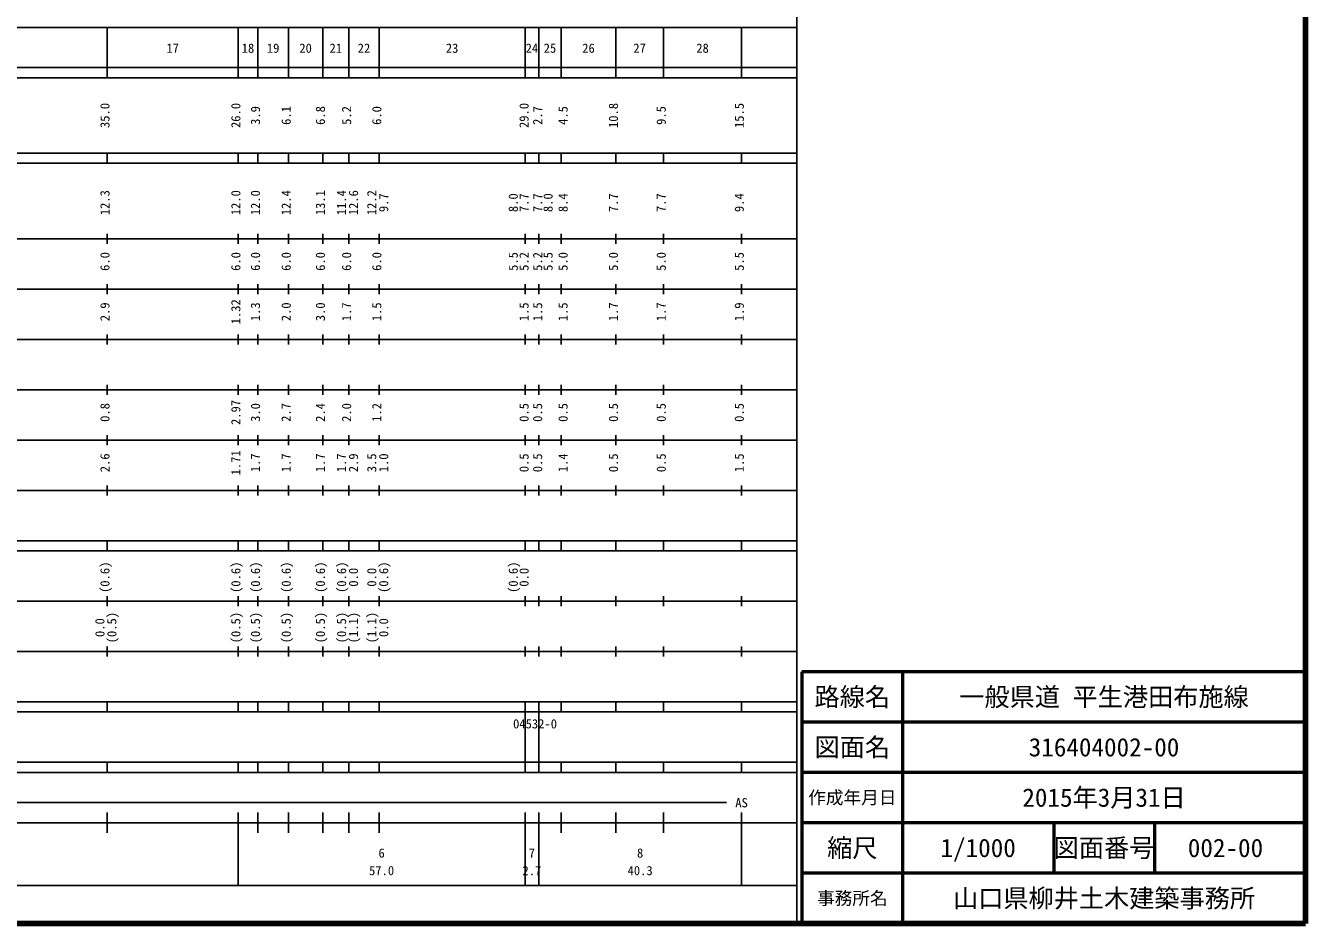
# Model space of a CAD drawing. Units: millimetres on the paper, enlarged 1000 times. Extents: x 40000 to 680000, y 20000 to 380000.
# Drawn here: x 425783 to 680000, y 20000 to 198357 of the extents above; entities that cross this region are included whole.
import ezdxf
from ezdxf.enums import TextEntityAlignment as Align

# ---------------------------------------------------------------- set-up
doc = ezdxf.new("R2010")
doc.units = ezdxf.units.MM
doc.header["$LTSCALE"] = 1000
for name, color, linetype, lineweight in [('M-TTL', 2, 'Continuous', 140), ('M-TTL-BAND', 7, 'Continuous', 25), ('M-TTL-FRAM', 2, 'Continuous', 50), ('M-TTL-LINE', 7, 'Continuous', 50)]:
    doc.layers.add(name, color=color, linetype=linetype, lineweight=lineweight)
doc.layers.add('M-TTL-TXT', color=7, linetype='Continuous')
doc.styles.add('ＭＳ ゴシック', font='')
doc.styles.get('ＭＳ ゴシック').set_extended_font_data('MS Gothic')

msp = doc.modelspace()

# ---------------------------------------------------------------- linework, layer by layer
at = {"layer": 'M-TTL'}
for p, q in [((680000, 20000), (680000, 380000)), ((40000, 20000), (680000, 20000))]:
    msp.add_line(p, q, dxfattribs=at)
at = {"layer": 'M-TTL-BAND'}
for p, q in [((579000, 20000), (579000, 370000)), ((68000, 198000), (579000, 198000)), ((442000, 188000), (442000, 198000)), ((468000, 188000), (468000, 198000)), ((471900, 188000), (471900, 198000)), ((478000, 188000), (478000, 198000)), ((484800, 188000), (484800, 198000)), ((490000, 188000), (490000, 198000)), ((496000, 188000), (496000, 198000)), ((525000, 188000), (525000, 198000)), ((527700, 188000), (527700, 198000)), ((532200, 188000), (532200, 198000)), ((543000, 188000), (543000, 198000)), ((552500, 188000), (552500, 198000)), ((568000, 188000), (568000, 198000)), ((40000, 190000), (579000, 190000)), ((40000, 188000), (579000, 188000)), ((40000, 173000), (579000, 173000)), ((442000, 171000), (442000, 173000)), ((468000, 171000), (468000, 173000)), ((471900, 171000), (471900, 173000)), ((478000, 171000), (478000, 173000)), ((484800, 171000), (484800, 173000)), ((490000, 171000), (490000, 173000)), ((496000, 171000), (496000, 173000)), ((525000, 171000), (525000, 173000)), ((527700, 171000), (527700, 173000)), ((532200, 171000), (532200, 173000)), ((543000, 171000), (543000, 173000)), ((552500, 171000), (552500, 173000)), ((568000, 171000), (568000, 173000)), ((40000, 171000), (579000, 171000)), ((40000, 156000), (579000, 156000)), ((442000, 155000), (442000, 157000)), ((468000, 155000), (468000, 157000)), ((471900, 155000), (471900, 157000)), ((478000, 155000), (478000, 157000)), ((484800, 155000), (484800, 157000)), ((490000, 155000), (490000, 157000)), ((496000, 155000), (496000, 157000)), ((525000, 155000), (525000, 157000)), ((527700, 155000), (527700, 157000)), ((532200, 155000), (532200, 157000)), ((543000, 155000), (543000, 157000)), ((552500, 155000), (552500, 157000)), ((568000, 155000), (568000, 157000)), ((46000, 146000), (579000, 146000)), ((442000, 145000), (442000, 147000)), ((468000, 145000), (468000, 147000)), ((471900, 145000), (471900, 147000)), ((478000, 145000), (478000, 147000)), ((484800, 145000), (484800, 147000)), ((490000, 145000), (490000, 147000)), ((496000, 145000), (496000, 147000)), ((525000, 145000), (525000, 147000)), ((527700, 145000), (527700, 147000)), ((532200, 145000), (532200, 147000)), ((543000, 145000), (543000, 147000)), ((552500, 145000), (552500, 147000)), ((568000, 145000), (568000, 147000)), ((52000, 136000), (579000, 136000)), ((442000, 135000), (442000, 137000)), ((468000, 135000), (468000, 137000)), ((471900, 135000), (471900, 137000)), ((478000, 135000), (478000, 137000)), ((484800, 135000), (484800, 137000)), ((490000, 135000), (490000, 137000)), ((496000, 135000), (496000, 137000)), ((525000, 135000), (525000, 137000)), ((527700, 135000), (527700, 137000)), ((532200, 135000), (532200, 137000)), ((543000, 135000), (543000, 137000)), ((552500, 135000), (552500, 137000)), ((568000, 135000), (568000, 137000)), ((46000, 126000), (579000, 126000)), ((442000, 125000), (442000, 127000)), ((468000, 125000), (468000, 127000)), ((471900, 125000), (471900, 127000)), ((478000, 125000), (478000, 127000)), ((484800, 125000), (484800, 127000)), ((490000, 125000), (490000, 127000)), ((496000, 125000), (496000, 127000)), ((525000, 125000), (525000, 127000)), ((527700, 125000), (527700, 127000)), ((532200, 125000), (532200, 127000)), ((543000, 125000), (543000, 127000)), ((552500, 125000), (552500, 127000)), ((568000, 125000), (568000, 127000)), ((442000, 115000), (442000, 117000)), ((468000, 115000), (468000, 117000)), ((471900, 115000), (471900, 117000)), ((478000, 115000), (478000, 117000)), ((484800, 115000), (484800, 117000)), ((490000, 115000), (490000, 117000)), ((496000, 115000), (496000, 117000)), ((525000, 115000), (525000, 117000)), ((527700, 115000), (527700, 117000)), ((532200, 115000), (532200, 117000)), ((543000, 115000), (543000, 117000)), ((552500, 115000), (552500, 117000)), ((568000, 115000), (568000, 117000)), ((52000, 116000), (579000, 116000)), ((442000, 105000), (442000, 107000)), ((468000, 105000), (468000, 107000)), ((471900, 105000), (471900, 107000)), ((478000, 105000), (478000, 107000)), ((484800, 105000), (484800, 107000)), ((490000, 105000), (490000, 107000)), ((496000, 105000), (496000, 107000)), ((525000, 105000), (525000, 107000)), ((527700, 105000), (527700, 107000)), ((532200, 105000), (532200, 107000)), ((543000, 105000), (543000, 107000)), ((552500, 105000), (552500, 107000)), ((568000, 105000), (568000, 107000)), ((46000, 106000), (579000, 106000)), ((40000, 96000), (579000, 96000)), ((442000, 94000), (442000, 96000)), ((468000, 94000), (468000, 96000)), ((471900, 94000), (471900, 96000)), ((478000, 94000), (478000, 96000)), ((484800, 94000), (484800, 96000)), ((490000, 94000), (490000, 96000)), ((496000, 94000), (496000, 96000)), ((525000, 94000), (525000, 96000)), ((527700, 94000), (527700, 96000)), ((532200, 94000), (532200, 96000)), ((543000, 94000), (543000, 96000)), ((552500, 94000), (552500, 96000)), ((568000, 94000), (568000, 96000)), ((40000, 94000), (579000, 94000)), ((49000, 84000), (579000, 84000)), ((442000, 83000), (442000, 85000)), ((468000, 83000), (468000, 85000)), ((471900, 83000), (471900, 85000)), ((478000, 83000), (478000, 85000)), ((484800, 83000), (484800, 85000)), ((490000, 83000), (490000, 85000)), ((496000, 83000), (496000, 85000)), ((525000, 83000), (525000, 85000)), ((527700, 83000), (527700, 85000)), ((532200, 83000), (532200, 85000)), ((543000, 83000), (543000, 85000)), ((552500, 83000), (552500, 85000)), ((568000, 83000), (568000, 85000)), ((40000, 74000), (579000, 74000)), ((442000, 73000), (442000, 75000)), ((468000, 73000), (468000, 75000)), ((471900, 73000), (471900, 75000)), ((478000, 73000), (478000, 75000)), ((484800, 73000), (484800, 75000)), ((490000, 73000), (490000, 75000)), ((496000, 73000), (496000, 75000)), ((525000, 73000), (525000, 75000)), ((527700, 73000), (527700, 75000)), ((532200, 73000), (532200, 75000)), ((543000, 73000), (543000, 75000)), ((552500, 73000), (552500, 75000)), ((568000, 73000), (568000, 75000)), ((40000, 64000), (579000, 64000)), ((442000, 62000), (442000, 64000)), ((468000, 62000), (468000, 64000)), ((471900, 62000), (471900, 64000)), ((478000, 62000), (478000, 64000)), ((484800, 62000), (484800, 64000)), ((490000, 62000), (490000, 64000)), ((496000, 62000), (496000, 64000)), ((525000, 62000), (525000, 64000)), ((527700, 62000), (527700, 64000)), ((532200, 62000), (532200, 64000)), ((543000, 62000), (543000, 64000)), ((552500, 62000), (552500, 64000)), ((568000, 62000), (568000, 64000)), ((40000, 62000), (579000, 62000)), ((525000, 52000), (525000, 62000)), ((527700, 52000), (527700, 62000)), ((40000, 52000), (579000, 52000)), ((442000, 50000), (442000, 52000)), ((468000, 50000), (468000, 52000)), ((471900, 50000), (471900, 52000)), ((478000, 50000), (478000, 52000)), ((484800, 50000), (484800, 52000)), ((490000, 50000), (490000, 52000)), ((496000, 50000), (496000, 52000)), ((525000, 50000), (525000, 52000)), ((527700, 50000), (527700, 52000)), ((532200, 50000), (532200, 52000)), ((543000, 50000), (543000, 52000)), ((552500, 50000), (552500, 52000)), ((568000, 50000), (568000, 52000)), ((40000, 50000), (579000, 50000)), ((71000, 44000), (565000, 44000)), ((442000, 38000), (442000, 42000)), ((468000, 27500), (468000, 42000)), ((471900, 38000), (471900, 42000)), ((478000, 38000), (478000, 42000)), ((484800, 38000), (484800, 42000)), ((490000, 38000), (490000, 42000)), ((496000, 38000), (496000, 42000)), ((525000, 27500), (525000, 42000)), ((527700, 27500), (527700, 42000)), ((532200, 38000), (532200, 42000)), ((543000, 38000), (543000, 42000)), ((552500, 38000), (552500, 42000)), ((568000, 27500), (568000, 42000)), ((40000, 40000), (579000, 40000)), ((68000, 27500), (579000, 27500))]:
    msp.add_line(p, q, dxfattribs=at)
at = {"layer": 'M-TTL-FRAM'}
for p, q in [((680000, 70000), (580000, 70000)), ((580000, 70000), (580000, 20000))]:
    msp.add_line(p, q, dxfattribs=at)
at = {"layer": 'M-TTL-LINE'}
for p, q in [((600000, 70000), (600000, 20000)), ((680000, 60000), (580000, 60000)), ((680000, 50000), (580000, 50000)), ((680000, 40000), (580000, 40000)), ((630000, 40000), (630000, 30000)), ((650000, 40000), (650000, 30000)), ((680000, 30000), (580000, 30000))]:
    msp.add_line(p, q, dxfattribs=at)

# ---------------------------------------------------------------- texts
at = {"layer": 'M-TTL-BAND', "style": 'ＭＳ ゴシック'}
for s, p in [('17', (455000, 192405)), ('18', (469950, 192405)), ('19', (474950, 192405)), ('20', (481400, 192405)), ('21', (487400, 192405)), ('22', (493000, 192405)), ('23', (510500, 192405)), ('24', (526350, 192405)), ('25', (529950, 192405)), ('26', (537600, 192405)), ('27', (547750, 192405)), ('28', (560250, 192405)), ('AS', (568000, 42500)), ('6', (496500, 32523)), ('7', (526350, 32523)), ('8', (547850, 32523)), ('57.0', (496500, 29033)), ('2.7', (526350, 29033)), ('40.3', (547850, 29033))]:
    msp.add_text(s, height=1833, dxfattribs=at).set_placement(p, align=Align.BOTTOM_CENTER)
for s, p in [('35.0', (443000, 180500)), ('26.0', (469000, 180500)), ('3.9', (472900, 180500)), ('6.1', (479000, 180500)), ('6.8', (485800, 180500)), ('5.2', (491000, 180500)), ('6.0', (497000, 180500)), ('29.0', (526250, 180500)), ('2.7', (528950, 180500)), ('4.5', (534002, 180500)), ('10.8', (544000, 180500)), ('9.5', (553500, 180500)), ('15.5', (569000, 180500)), ('12.3', (443000, 163174)), ('12.0', (469000, 163174)), ('12.0', (472900, 163174)), ('12.4', (479000, 163174)), ('13.1', (485800, 163174)), ('11.4', (490000, 163174)), ('12.6', (492370, 163174)), ('12.2', (496000, 163174)), ('9.7', (498370, 163174)), ('8.0', (524103, 163174)), ('7.7', (526250, 163174)), ('7.7', (528950, 163174)), ('8.0', (531019, 163174)), ('8.4', (534002, 163174)), ('7.7', (544000, 163174)), ('7.7', (553500, 163174)), ('9.4', (569000, 163174)), ('6.0', (443000, 151500)), ('6.0', (469000, 151500)), ('6.0', (472900, 151500)), ('6.0', (479000, 151500)), ('6.0', (485800, 151500)), ('6.0', (491000, 151500)), ('6.0', (497000, 151500)), ('5.5', (524103, 151500)), ('5.2', (526250, 151500)), ('5.2', (528950, 151500)), ('5.5', (531019, 151500)), ('5.0', (534002, 151500)), ('5.0', (544000, 151500)), ('5.0', (553500, 151500)), ('5.5', (569000, 151500)), ('2.9', (443000, 141500)), ('1.32', (469000, 141500)), ('1.3', (472900, 141500)), ('2.0', (479000, 141500)), ('3.0', (485800, 141500)), ('1.7', (491000, 141500)), ('1.5', (497000, 141500)), ('1.5', (526250, 141500)), ('1.5', (528950, 141500)), ('1.5', (534002, 141500)), ('1.7', (544000, 141500)), ('1.7', (553500, 141500)), ('1.9', (569000, 141500)), ('0.8', (443000, 121500)), ('2.97', (469000, 121500)), ('3.0', (472900, 121500)), ('2.7', (479000, 121500)), ('2.4', (485800, 121500)), ('2.0', (491000, 121500)), ('1.2', (497000, 121500)), ('0.5', (526250, 121500)), ('0.5', (528950, 121500)), ('0.5', (534002, 121500)), ('0.5', (544000, 121500)), ('0.5', (553500, 121500)), ('0.5', (569000, 121500)), ('2.6', (443000, 111500)), ('1.71', (469000, 111500)), ('1.7', (472900, 111500)), ('1.7', (479000, 111500)), ('1.7', (485800, 111500)), ('1.7', (490000, 111500)), ('2.9', (492370, 111500)), ('3.5', (496000, 111500)), ('1.0', (498370, 111500)), ('0.5', (526250, 111500)), ('0.5', (528950, 111500)), ('1.4', (534002, 111500)), ('0.5', (544000, 111500)), ('0.5', (553500, 111500)), ('1.5', (569000, 111500)), ('(0.6)', (443000, 88764)), ('(0.6)', (469000, 88764)), ('(0.6)', (472900, 88764)), ('(0.6)', (479000, 88764)), ('(0.6)', (485800, 88764)), ('(0.6)', (490000, 88764)), ('(0.6)', (498370, 88764)), ('(0.6)', (524103, 88764)), ('0.0', (492370, 88764)), ('0.0', (496000, 88764)), ('0.0', (526250, 88764)), ('(0.5)', (444370, 78764)), ('(0.5)', (469000, 78764)), ('(0.5)', (472900, 78764)), ('(0.5)', (479000, 78764)), ('(0.5)', (485800, 78764)), ('(0.5)', (490000, 78764)), ('(1.1)', (492370, 78764)), ('(1.1)', (496000, 78764)), ('0.0', (442000, 78764)), ('0.0', (498370, 78764))]:
    msp.add_text(s, height=1833, rotation=90, dxfattribs=at).set_placement(p, align=Align.BOTTOM_CENTER)
msp.add_text('04532-0', height=1833, dxfattribs=at).set_placement((526975, 59655), align=Align.MIDDLE_CENTER)
at = {"layer": 'M-TTL-TXT', "style": 'ＭＳ ゴシック'}
for s, height, p in [('路線名', 3666, (590000, 65000)), ('路線名', 3666, (590000, 65000)), ('一般県道 平生港田布施線', 3666, (640000, 65000)), ('図面名', 3666, (590000, 55000)), ('図面名', 3666, (590000, 55000)), ('316404002-00', 3666, (640000, 55000)), ('作成年月日', 2566, (590000, 45000)), ('作成年月日', 2566, (590000, 45000)), ('2015年3月31日', 3666, (640000, 45000)), ('縮尺', 3666, (590000, 35000)), ('縮尺', 3666, (590000, 35000)), ('1/1000', 3666, (615000, 35000)), ('図面番号', 3666, (640000, 35000)), ('図面番号', 3666, (640000, 35000)), ('002-00', 3666, (664125, 35000)), ('事務所名', 2566, (590000, 25000)), ('事務所名', 2566, (590000, 25000)), ('山口県柳井土木建築事務所', 3666, (640000, 25000))]:
    msp.add_text(s, height=height, dxfattribs=at).set_placement(p, align=Align.MIDDLE_CENTER)

doc.saveas('drawing.dxf')
